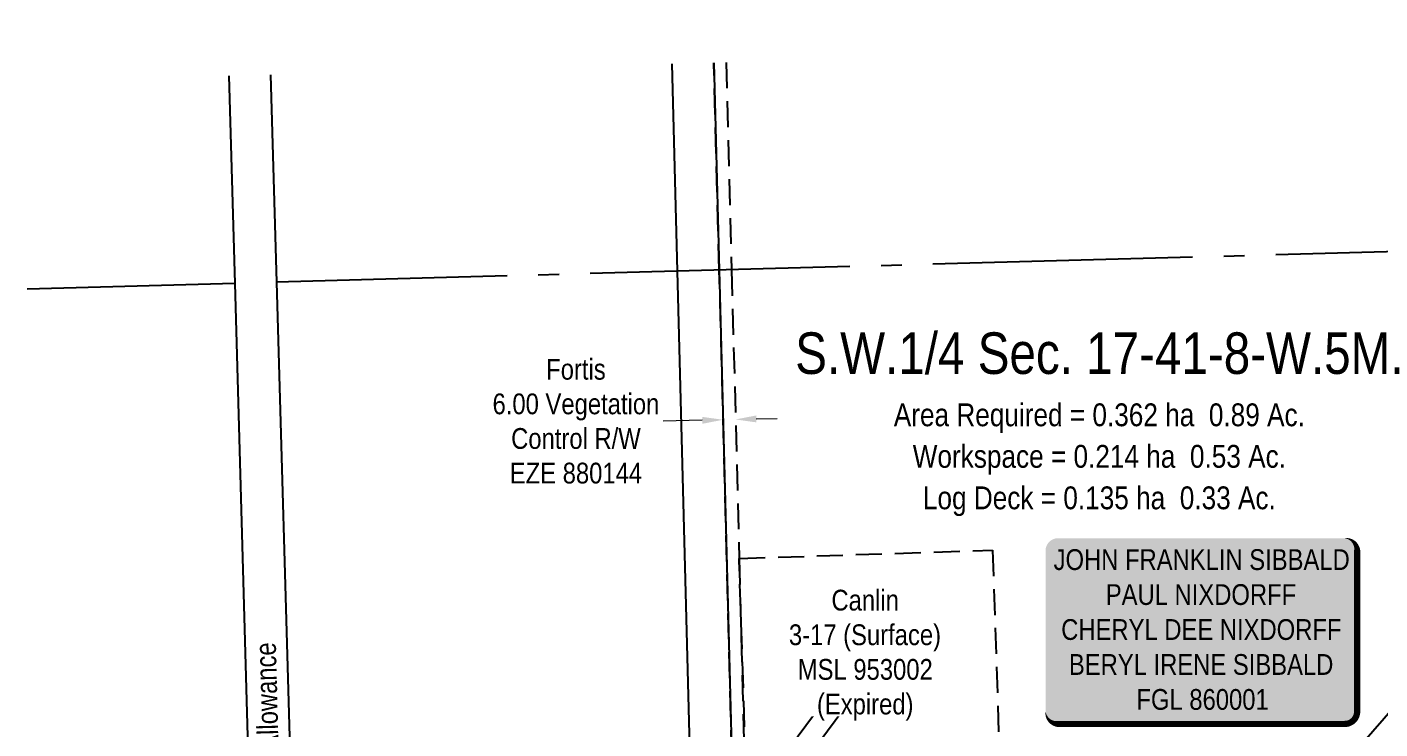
# Model space of a CAD drawing. Extents: x 626668 to 628700, y 5819173 to 5821810.
# Drawn here: x 626807 to 627458, y 5821471 to 5821809 of the extents above; entities that cross this region are included whole.
import ezdxf
from ezdxf.enums import TextEntityAlignment as Align

# ---------------------------------------------------------------- set-up
doc = ezdxf.new("R2010")
doc.units = 0
doc.header["$LTSCALE"] = 5
doc.header["$PDSIZE"] = 0.5
for name, pattern in [('foc-ACCESSROAD', [3.75, 2.5, -1.25]), ('foc-FLOWLINE', [3.75, 2.5, -1.25]), ('foc-QUARTERLINE', [33, 25, -3, 2, -3])]:
    doc.linetypes.add(name, pattern=pattern)
doc.layers.get('Defpoints').update_dxf_attribs({"color": 9})
for name, color, linetype in [('AS-OWNER', 7, 'Continuous'), ('C-RW', 13, 'Continuous'), ('C-SYMBOL', 7, 'Continuous'), ('C-WS', 13, 'foc-ACCESSROAD'), ('F-VCE', 190, 'foc-FLOWLINE'), ('L-AREAWORK', 5, 'Continuous'), ('L-ROAD-T', 7, 'Continuous'), ('L-SEC', 7, 'Continuous'), ('L-SECQ', 8, 'foc-QUARTERLINE'), ('L-SYMBOL', 7, 'Continuous')]:
    doc.layers.add(name, color=color, linetype=linetype)
for name, color, linetype, lineweight in [('C-RW-T', 13, 'Continuous', 9), ('C-WS-T', 13, 'Continuous', 9), ('F-VCE-T', 190, 'Continuous', 9)]:
    doc.layers.add(name, color=color, linetype=linetype, lineweight=lineweight)
doc.styles.add('100L', font='ARIALN.TTF', dxfattribs={"height": 11})
doc.styles.add('175L', font='ARIALN.TTF', dxfattribs={"height": 20})
doc.styles.add('80', font='ARIALN.TTF', dxfattribs={"height": 10})
doc.styles.add('80CG', font='ARIALN.TTF', dxfattribs={"height": 10})
doc.styles.add('80L', font='ARIALN.TTF', dxfattribs={"height": 10})
doc.dimstyles.new('Compass 5 000', dxfattribs={"dimscale": 5, "dimtxt": 9, "dimasz": 2, "dimexe": 0.2, "dimexo": 0.0625, "dimgap": 0.5, "dimtad": 0, "dimtih": 1, "dimtoh": 1, "dimzin": 0, "dimdsep": 46, "dimtxsty": '80CG', "dimcen": 0.1, "dimse1": 1, "dimse2": 1, "dimclrd": 256, "dimclrt": 256, "dimaunit": 1, "dimadec": 4, "dimazin": 0, "dimtfac": 0.06, "dimtofl": 0, "dimtmove": 0, "dimatfit": 1, "dimfxl": 0.2, "dimtolj": 1, "dimtzin": 0, "dimlwd": -1, "dimarcsym": 0})

# ---------------------------------------------------------------- blocks, each defined once
blk = doc.blocks.new('*D558')
at = {"layer": 'Defpoints', "color": 0, "transparency": 16777216}
for p in [(627141.5, 5821619.69), (627141.63, 5821614.76), (627147.63, 5821614.92)]:
    blk.add_point(p, dxfattribs=at)
at = {"layer": 'F-VCE-T', "transparency": 16777216}
for p, q in [((627131.51, 5821619.43), (627112.73, 5821618.95)), ((627157.5, 5821620.1), (627167.5, 5821620.36))]:
    blk.add_line(p, q, dxfattribs=at)
for points in [[(627131.46, 5821621.1), (627131.55, 5821617.77), (627141.5, 5821619.69)], [(627157.46, 5821621.77), (627157.55, 5821618.44), (627147.51, 5821619.85)]]:
    blk.add_solid(points, dxfattribs=at)
at = {"layer": 'F-VCE-T', "transparency": 16777216, "insert": (627070.71, 5821618.95), "char_height": 10, "attachment_point": 5, "style": '80CG'}
blk.add_mtext('\\A1;Fortis\\P6.00 Vegetation \\PControl R/W\\PEZE 880144', dxfattribs=at)
blk = doc.blocks.new('*U535')
h = blk.add_hatch(color=59)
edge = h.paths.add_edge_path()
edge.add_line((-69, -45.5), (69, -45.5))
edge.add_arc((69, -39.5), 6, 270, 360)
edge.add_line((75, -39.5), (75, 38))
edge.add_arc((69, 38), 6, 0, 90)
edge.add_line((69, 44), (-69, 44))
edge.add_arc((-69, 38), 6, 90, 180)
edge.add_line((-75, 38), (-75, -39.5))
edge.add_arc((-69, -39.5), 6, 180, 270)
at = {"color": 1, "flags": 128}
blk.add_lwpolyline([(-69, -45.5, 3, 3, 0), (69, -45.5, 3, 3, 0.414214), (75, -39.5, 3, 3, 0), (75, 38, 3, 0, 0.414214), (69, 44, 0, 0, 0), (-69, 44, 0, 0, 0.414214), (-75, 38, 0, 0, 0), (-75, -39.5, 0, 3, 0.414214)], format="xyseb", close=True, dxfattribs=at)
blk.add_lwpolyline([(-72.52, -37.61, 0, 7.5, 0), (0, 0, 0, 0, 0)], format="xyseb", dxfattribs=at)
at = {"color": 1, "style": '80'}
blk.add_attdef('ENTER_TEXT_001', (-35.99, -5), '', height=10, dxfattribs=at)
blk = doc.blocks.new('*D590')
at = {"layer": 'C-RW-T', "transparency": 16777216}
for p, q in [((627116.46, 5821426.98), (627106.47, 5821426.72)), ((627156.45, 5821428.01), (627166.45, 5821428.27))]:
    blk.add_line(p, q, dxfattribs=at)
for points in [[(627116.42, 5821428.64), (627116.5, 5821425.31), (627126.46, 5821427.24)], [(627156.41, 5821429.67), (627156.49, 5821426.34), (627146.45, 5821427.75)]]:
    blk.add_solid(points, dxfattribs=at)
at = {"layer": 'Defpoints', "color": 0, "transparency": 16777216}
for p in [(627126.46, 5821427.24), (627126.56, 5821423.41), (627146.55, 5821423.92)]:
    blk.add_point(p, dxfattribs=at)
at = {"layer": 'C-RW-T', "transparency": 16777216, "insert": (627066.93, 5821426.72), "char_height": 10, "attachment_point": 5, "style": '80CG'}
blk.add_mtext('\\A1;Canlin\\P20.00 P/L R/W\\PPLA 790171', dxfattribs=at)
blk = doc.blocks.new('*D717')
at = {"layer": 'C-WS-T', "transparency": 16777216}
for p, q in [((627319.87, 5821435.6), (627326.49, 5821443.1)), ((627326.49, 5821443.1), (627336.49, 5821443.1)), ((627293.4, 5821405.61), (627286.78, 5821398.12))]:
    blk.add_line(p, q, dxfattribs=at)
for points in [[(627318.62, 5821436.71), (627321.12, 5821434.5), (627313.25, 5821428.11)], [(627292.15, 5821406.72), (627294.65, 5821404.51), (627300.02, 5821413.11)]]:
    blk.add_solid(points, dxfattribs=at)
at = {"layer": 'Defpoints', "color": 0, "transparency": 16777216}
for p in [(627313.25, 5821428.11), (627322.25, 5821420.16), (627309.02, 5821405.16)]:
    blk.add_point(p, dxfattribs=at)
at = {"layer": 'C-WS-T', "transparency": 16777216, "insert": (627370.74, 5821443.1), "char_height": 10, "attachment_point": 5, "style": '80CG'}
blk.add_mtext('\\A1;Canlin\\P20.00 A/R\\PMSL 953002', dxfattribs=at)

msp = doc.modelspace()

# ---------------------------------------------------------------- linework, layer by layer
at = {"layer": 'C-RW'}
for points in [[(627765.619, 5821808.844), (627730.596, 5821768.62), (627727.006, 5821764.497), (627671.553, 5821749.938), (627643.762, 5821722.64), (627638.234, 5821705.358), (627616.59, 5821637.68), (627381.594, 5821367.778), (627368.46, 5821352.693), (627194.504, 5821152.918), (627177.89, 5821152.399), (627359.322, 5821360.759), (627372.457, 5821375.844), (627605.743, 5821643.791), (627625.322, 5821705.005), (627633.071, 5821729.226), (627665.323, 5821760.905), (627720.278, 5821775.335), (627730.104, 5821786.62), (627749.061, 5821808.392)], [(627137.068, 5821791.679), (627139.645, 5821691.749), (627150.997, 5821251.556), (627079.334, 5821149.315), (627077.71, 5821146.79), (627062.863, 5821160.541), (627130.831, 5821257.653), (627119.652, 5821691.205), (627117.075, 5821791.133)], [(627153.137, 5821434.367), (627201.749, 5821499.976), (627209.763, 5821494.016), (627163.209, 5821431.27)]]:
    msp.add_lwpolyline(points, dxfattribs=at)
at = {"layer": 'C-WS'}
msp.add_lwpolyline([(627274.355, 5821462.439), (627372.457, 5821375.844), (627381.594, 5821367.778), (627368.46, 5821352.693), (627359.322, 5821360.759), (627275.257, 5821434.966), (627163.209, 5821431.27), (627153.249, 5821430.961), (627153.137, 5821434.367), (627149.234, 5821552.896), (627271.253, 5821556.901), (627274.355, 5821462.439)], close=True, dxfattribs=at)
at = {"layer": 'F-VCE'}
msp.add_lwpolyline([(627143.069, 5821791.843), (627145.646, 5821691.913), (627149.234, 5821552.896), (627157.049, 5821249.731), (627086.823, 5821149.561), (627081.445, 5821149.393), (627079.334, 5821149.315), (627150.997, 5821251.556), (627139.645, 5821691.749), (627137.068, 5821791.679)], dxfattribs=at)
at = {"layer": 'L-SEC'}
for p, q in [((626903.659, 5821785.304), (626906.497, 5821685.38)), ((626923.764, 5821785.853), (626926.602, 5821685.951)), ((626906.497, 5821685.38), (626929.303, 5820882.481)), ((626926.602, 5821685.951), (626949.408, 5820883.052))]:
    msp.add_line(p, q, dxfattribs=at)
at = {"layer": 'L-SECQ'}
for p, q in [((627697.343, 5821706.979), (626926.602, 5821685.951)), ((626906.497, 5821685.38), (626806.57, 5821682.654))]:
    msp.add_line(p, q, dxfattribs=at)

# ---------------------------------------------------------------- block references
at = {"layer": 'AS-OWNER'}
ref = msp.add_blockref('*U535', (627371.691, 5821518.685), dxfattribs=dict(at, xscale=0.9996514500000044, yscale=0.9996514500000044, zscale=0.9996514500000044))
ref.add_attrib('ENTER_TEXT_001', 'JOHN FRANKLIN SIBBALD', (627300.591, 5821547.359), dxfattribs={"layer": '0', "color": 1, "height": 9.99651, "style": '80'})
ref.add_attrib('ENTER_TEXT_002', 'PAUL NIXDORFF', (627325.698, 5821530.521), dxfattribs={"layer": '0', "color": 1, "height": 9.99651, "style": '80'})
ref.add_attrib('ENTER_TEXT_003', 'CHERYL DEE NIXDORFF', (627304.239, 5821513.683), dxfattribs={"layer": '0', "color": 1, "height": 9.99651, "style": '80'})
ref.add_attrib('ENTER_TEXT_004', 'BERYL IRENE SIBBALD', (627307.948, 5821496.845), dxfattribs={"layer": '0', "color": 1, "height": 9.99651, "style": '80'})
ref.add_attrib('ENTER_TEXT_005', 'FGL 860001', (627340.433, 5821480.007), dxfattribs={"layer": '0', "color": 1, "height": 9.9965, "style": '80'})

# ---------------------------------------------------------------- texts
at = {"layer": 'C-SYMBOL', "color": 3, "style": '175L'}
msp.add_text('S.W.1/4 Sec. 17-41-8-W.5M.', height=19.99285, dxfattribs=at).set_placement((627322.598, 5821635.779), align=Align.BOTTOM_CENTER)
at = {"layer": 'L-AREAWORK', "color": 5, "style": '100L'}
for s, p in [('Workspace = 0.214 ha  0.53 Ac.', (627322.598, 5821593.295)), ('Log Deck = 0.135 ha  0.33 Ac.', (627322.598, 5821573.302))]:
    msp.add_text(s, height=10.99607, dxfattribs=at).set_placement(p, align=Align.BOTTOM_CENTER)
at = {"layer": 'L-ROAD-T', "style": '80L'}
msp.add_text('Government Road Allowance', height=9.99651, rotation=91.51935, dxfattribs=at).set_placement((626923.242, 5821438.015), align=Align.MIDDLE_CENTER)
at = {"layer": 'L-SYMBOL', "color": 5, "style": '100L'}
msp.add_text('Area Required = 0.362 ha  0.89 Ac.', height=10.99607, dxfattribs=at).set_placement((627322.598, 5821613.287), align=Align.BOTTOM_CENTER)

# ---------------------------------------------------------------- dimensions: what is measured, and where the dimension line sits
at = {"layer": 'C-RW-T'}
dim = msp.add_aligned_dim(p1=(627146.552, 5821423.921), p2=(627126.557, 5821423.406), distance=-3.831, text='Canlin\\P20.00 P/L R/W\\PPLA 790171', dimstyle='Compass 5 000', dxfattribs=at)
dim.commit()
dim.dimension.update_dxf_attribs({"geometry": '*D590', "text_midpoint": (627066.926, 5821426.72)})
at = {"layer": 'C-WS-T'}
dim = msp.add_linear_dim(base=(627313.251, 5821428.105), p1=(627309.018, 5821405.163), p2=(627322.254, 5821420.158), angle=48.56499, text='Canlin\\P20.00 A/R\\PMSL 953002', dimstyle='Compass 5 000', dxfattribs=at)
dim.commit()
dim.dimension.update_dxf_attribs({"geometry": '*D717', "text_midpoint": (627370.74, 5821443.099), "dimtype": 161})
at = {"layer": 'F-VCE-T'}
dim = msp.add_linear_dim(base=(627141.503, 5821619.692), p1=(627147.634, 5821614.918), p2=(627141.63, 5821614.763), angle=181.477214, text='Fortis\\P6.00 Vegetation \\PControl R/W\\PEZE 880144', dimstyle='Compass 5 000', dxfattribs=at)
dim.commit()
dim.dimension.update_dxf_attribs({"geometry": '*D558', "text_midpoint": (627070.708, 5821618.95), "dimtype": 161})

# ---------------------------------------------------------------- next in the draw order: texts
at = {"layer": 'C-WS-T', "insert": (627172.917, 5821537.826), "char_height": 10, "attachment_point": 1, "style": '80L', "bg_fill": 3, "box_fill_scale": 1.1, "bg_fill_color": 256, "bg_fill_transparency": 0}
msp.add_mtext_dynamic_manual_height_columns('\\pi20.753;Canlin\\P\\pi0.27851;3-17 (Surface)\\P\\pi4.5589;MSL 953002\\P\\pi13.771;(Expired)', width=72.62387, gutter_width=50, heights=[0], dxfattribs=at)

doc.saveas('drawing.dxf')
